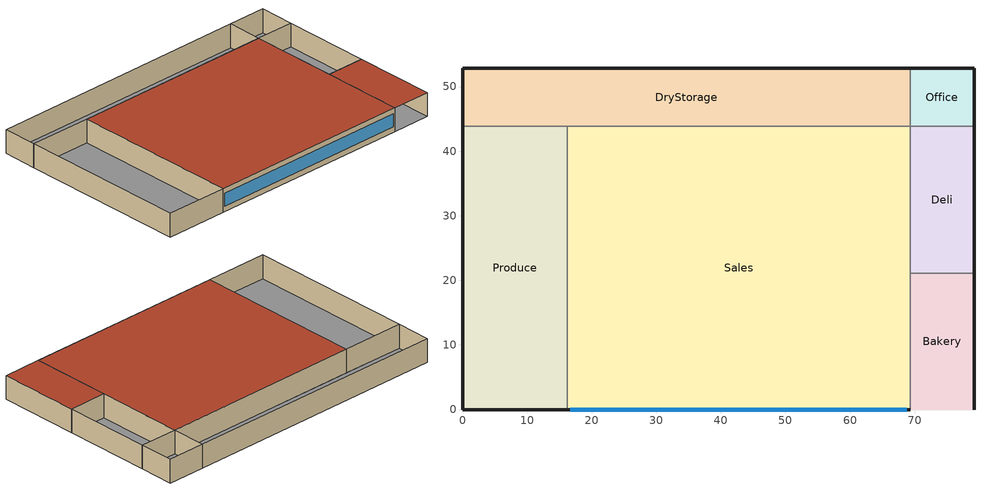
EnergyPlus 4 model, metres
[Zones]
Bakery
 floor ground (GROUND_FLOOR): 79.19,21.12 79.19,0 69.29,0 69.29,21.12 z0
 wall outside (EXT_WALL): 79.19,0 79.19,21.12 z0:6.1
 wall to Sales (ADJ_WALL): 69.29,21.12 69.29,0 z0:6.1
 wall to Deli (ADJ_WALL): 79.19,21.12 69.29,21.12 z0:6.1
 roof outside (EXT_ROOF): 69.29,21.12 69.29,0 79.19,0 79.19,21.12 z6.1
Deli
 floor ground (GROUND_FLOOR): 79.19,43.82 79.19,21.12 69.29,21.12 69.29,43.82 z0
 wall outside (EXT_WALL): 79.19,21.12 79.19,43.82 z0:6.1
 wall to Bakery (ADJ_WALL): 69.29,21.12 79.19,21.12 z0:6.1
 wall to Sales (ADJ_WALL): 69.29,43.82 69.29,21.12 z0:6.1
 wall to Office (ADJ_WALL): 79.19,43.82 69.29,43.82 z0:6.1
Sales
 floor ground (GROUND_FLOOR): 69.29,43.82 69.29,0 16.23,0 16.23,43.82 z0
 wall outside (EXT_WALL): 16.23,0 69.29,0 z0:6.1
 wall to Deli (ADJ_WALL): 69.29,21.12 69.29,43.82 z0:6.1
 wall to DryStorage (ADJ_WALL): 69.29,43.82 16.23,43.82 z0:6.1
 wall to Produce (ADJ_WALL): 16.23,43.82 16.23,0 z0:6.1
 window (EXT_WINDOW1): 16.72,0 68.81,0 z1.37:4.73
 roof outside (EXT_ROOF): 16.23,43.82 16.23,0 69.29,0 69.29,43.82 z6.1
Office
 floor ground (GROUND_FLOOR): 79.19,52.79 79.19,43.82 69.29,43.82 69.29,52.79 z0
 wall outside (EXT_WALL): 79.19,43.82 79.19,52.79 69.29,52.79 z0:6.1
 wall to DryStorage (ADJ_WALL): 69.29,52.79 69.29,43.82 z0:6.1
 wall to Deli (ADJ_WALL): 69.29,43.82 79.19,43.82 z0:6.1
Produce
 floor ground (GROUND_FLOOR): 16.23,43.82 16.23,0 0,0 0,43.82 z0
 wall outside (EXT_WALL): 0,43.82 0,0 16.23,0 z0:6.1
 wall to DryStorage (ADJ_WALL): 16.23,43.82 0,43.82 z0:6.1
 wall to Sales (ADJ_WALL): 16.23,0 16.23,43.82 z0:6.1
DryStorage
 floor ground (GROUND_FLOOR): 69.29,52.79 69.29,43.82 0,43.82 0,52.79 z0
 wall outside (EXT_WALL): 69.29,52.79 0,52.79 0,43.82 z0:6.1
 wall to Office (ADJ_WALL): 69.29,43.82 69.29,52.79 z0:6.1
 wall to Produce (ADJ_WALL): 0,43.82 16.23,43.82 z0:6.1
 wall to Sales (ADJ_WALL): 16.23,43.82 69.29,43.82 z0:6.1
[Building]
TRNSYS17: North Axis {deg}=0; Terrain=City; Loads Convergence Tolerance Value=0; Temperature Convergence Tolerance Value {deltaC}=0; Solar Distribution=FullInteriorAndExterior; Maximum Number of Warmup Days=0
[Site:Location]
LocationName=not used; Latitude {deg}=0; Longitude {deg}=0; TimeZone {hr}=0; Elevation {m}=0
[Construction]
GROUND_FLOOR; EXT_WALL; EXT_ROOF; ADJ_WALL; EXT_WINDOW1: 
[SurfaceProperty:OtherSideCoefficients]
BOUNDARY=IDENTICAL; BOUNDARY=INPUT 1*TBOUNDARY; BOUNDARY=INPUT 1*TGROUND; BOUNDARY=20; BOUNDARY=15
[Zone]
Bakery: 1, 1, BuildingSurface:Detailed, 1, Wall, EXT_WALL, Bakery, Outdoors, SunExposed, WindExposed, AutoCalculate, 4, 69.2913, 0, 6.096, 69.2913, 0, 0, 79.1901, 0, 0, 79.1901, 0, 6.096
Deli: 1, 1, BuildingSurface:Detailed, 7, Roof, EXT_ROOF, Deli, Outdoors, SunExposed, WindExposed, AutoCalculate, 4, 69.2913, 43.8194, 6.096, 69.2913, 21.1178, 6.096, 79.1901, 21.1178, 6.096, 79.1901, 43.8194, 6.096
Sales: 1, 1, BuildingSurface:Detailed, 13, Wall, ADJ_WALL, Sales, Zone, Bakery, NoSun, NoWind, AutoCalculate, 4, 69.2913, 0, 6.096, 69.2913, 0, 0, 69.2913, 21.1178, 0, 69.2913, 21.1178, 6.096
Office: 1, 1, BuildingSurface:Detailed, 20, Roof, EXT_ROOF, Office, Outdoors, SunExposed, WindExposed, AutoCalculate, 4, 69.2913, 52.7944, 6.096, 69.2913, 43.8194, 6.096, 79.1901, 43.8194, 6.096, 79.1901, 52.7944, 6.096
Produce: 1, 1, BuildingSurface:Detailed, 26, Roof, EXT_ROOF, Produce, Outdoors, SunExposed, WindExposed, AutoCalculate, 4, 0, 43.8194, 6.096, 0, 0, 6.096, 16.234, 0, 6.096, 16.234, 43.8194, 6.096
DryStorage: 1, 1, BuildingSurface:Detailed, 32, Roof, EXT_ROOF, DryStorage, Outdoors, SunExposed, WindExposed, AutoCalculate, 4, 0, 52.7944, 6.096, 0, 43.8194, 6.096, 69.2913, 43.8194, 6.096, 69.2913, 52.7944, 6.096
